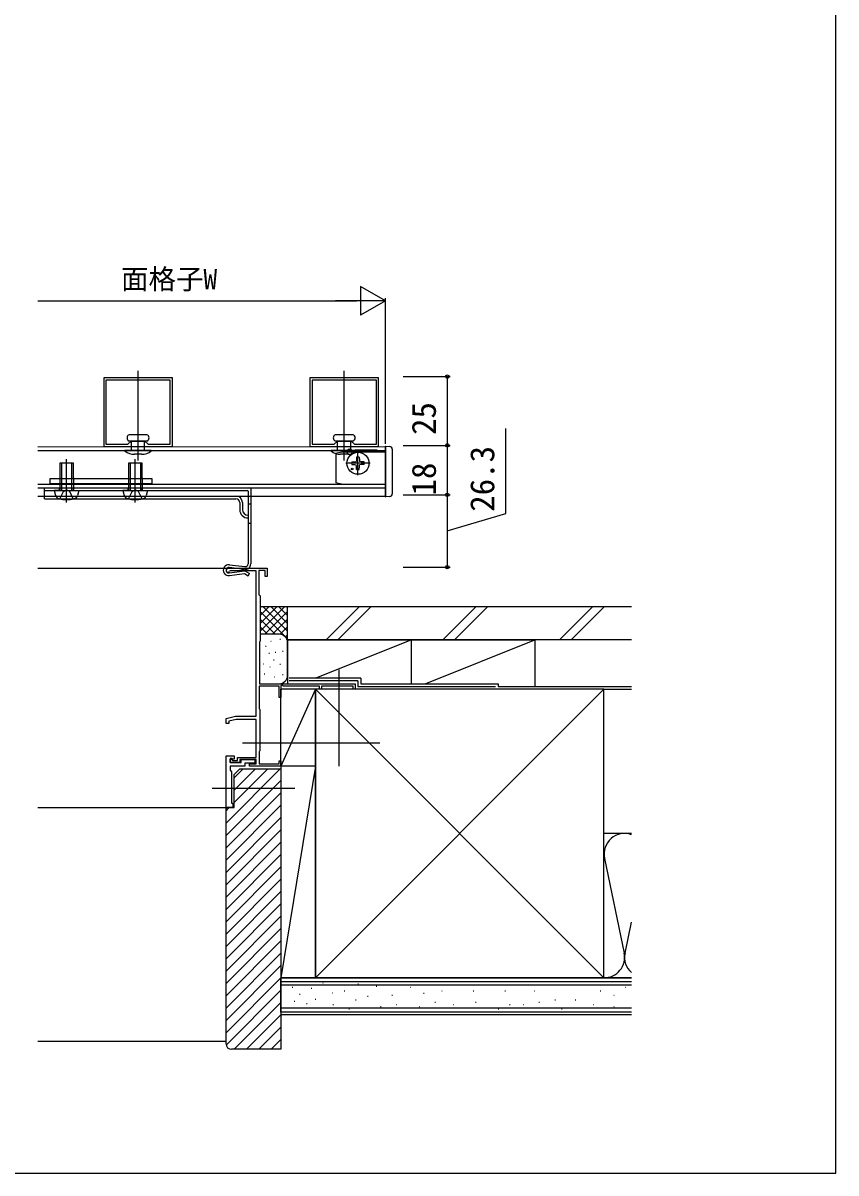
# Model space of a CAD drawing. Units: millimetres, scale not verified. Extents: x -525 to 525, y -783 to 778.
# Drawn here: x 229.2 to 525, y -782.7 to -364.3 of the extents above; entities that cross this region are included whole.
import ezdxf
from ezdxf.enums import TextEntityAlignment as Align

# ---------------------------------------------------------------- set-up
doc = ezdxf.new("R2010")
doc.units = ezdxf.units.MM
doc.header["$LTSCALE"] = 4
doc.header["$PDMODE"] = 32
doc.header["$PDSIZE"] = 2
for name, color, linetype in [('0-2_YKK_11', 7, 'Continuous'), ('0-3_YKK_11E', 7, 'Continuous'), ('0-4_YKK_12', 2, 'Continuous'), ('0-5_YKK_13', 4, 'Continuous'), ('0-7_YKK_D', 6, 'Continuous'), ('0-8_YKK_ZWAK', 7, 'Continuous'), ('0-9_YSS_K', 3, 'Continuous')]:
    doc.layers.add(name, color=color, linetype=linetype)
doc.styles.add('ＭＳ ゴシック', font='')
doc.styles.get('ＭＳ ゴシック').set_extended_font_data('MS Gothic')

msp = doc.modelspace()

# ---------------------------------------------------------------- linework, layer by layer
at = {"layer": '0-2_YKK_11'}
for points in [[(283.596, -518.4), (283.596, -493.4), (258.598, -493.4), (258.598, -518.4)], [(358.596, -518.4), (358.596, -493.4), (333.598, -493.4), (333.598, -518.4)], [(282.796, -517.6), (282.796, -494.2), (259.398, -494.2), (259.398, -517.6), (267.398, -517.6), (268.598, -516.4), (273.598, -516.4), (274.798, -517.6)], [(357.796, -517.6), (357.796, -494.2), (334.398, -494.2), (334.398, -517.6), (342.398, -517.6), (343.598, -516.4), (348.598, -516.4), (349.798, -517.6)]]:
    msp.add_lwpolyline(points, close=True, dxfattribs=at)
at = {"layer": '0-3_YKK_11E'}
for points in [[(303.797, -562.7), (318.097, -562.7), (318.097, -565.7), (317.297, -565.7), (317.297, -563.5), (315.097, -563.5), (315.097, -572.3), (315.297, -572.5), (315.497, -572.7), (315.497, -589.2), (315.397, -589.373), (315.297, -589.546), (315.297, -604.7), (350.097, -604.7), (350.097, -606.7), (349.397, -606.7), (349.397, -605.6), (337.797, -605.6), (337.797, -606.7), (337.097, -606.7), (337.097, -605.6), (323.997, -605.6), (323.397, -605.254), (323.097, -605.427), (323.097, -609.7), (322.397, -609.7), (322.397, -605.6), (315.197, -605.6), (315.197, -613.754), (315.297, -613.927), (315.397, -614.1), (315.397, -629.1), (315.297, -629.273), (315.197, -629.446), (315.197, -633.9), (322.397, -633.9), (322.397, -632.7), (323.097, -632.7), (323.097, -634.7), (311.597, -634.7)], [(314.097, -616.5), (314.097, -563.6), (304.663, -563.6), (304.404, -563.75)], [(311.597, -634.7), (311.597, -633.9), (314.097, -633.9), (314.097, -632.3), (308.097, -632.3), (308.097, -633.4), (304.597, -633.4), (304.597, -632.2), (305.097, -632.2), (305.497, -632.6), (307.297, -632.6), (307.297, -631.5), (314.097, -631.5), (314.097, -617.7), (306.733, -617.7), (304.097, -618.302), (304.097, -619.2), (303.097, -619.2), (303.097, -617.3), (306.597, -616.5), (314.097, -616.5)]]:
    msp.add_lwpolyline(points, dxfattribs=at)
msp.add_lwpolyline([(303.097, -649.7), (303.097, -630.9), (306.097, -630.9), (306.097, -632.1), (305.597, -632.1), (305.397, -631.9), (304.597, -631.9), (304.597, -633.4), (308.597, -633.4), (308.597, -632.3), (313.597, -632.3), (313.597, -633.6), (309.897, -633.6), (309.897, -634.7), (304.597, -634.7), (304.597, -636.2), (305.097, -636.7), (305.097, -648.2), (305.597, -648.2), (305.597, -649.7)], close=True, dxfattribs=at)
msp.add_arc((303.797, -563.4), 0.7, 90.00001, 330, dxfattribs=at)
at = {"layer": '0-4_YKK_12'}
for p, q in [((271.097, -520.9), (271.097, -490.9)), ((346.097, -520.9), (346.097, -490.9)), ((271.097, -523.5), (271.097, -511.4)), ((346.097, -523.5), (346.097, -511.4)), ((234.587, -518.444), (361.096, -518.479)), ((361.096, -518.479), (361.096, -536.479)), ((234.587, -519.844), (361.096, -519.879)), ((245.097, -538.735), (245.097, -522.947)), ((270.097, -538.735), (270.097, -522.947)), ((351.096, -528.879), (351.096, -520.079)), ((355.496, -524.479), (346.696, -524.479)), ((234.587, -532.044), (361.096, -532.079)), ((234.587, -533.444), (361.096, -533.479)), ((234.587, -536.444), (361.096, -536.479)), ((234.587, -562.7), (303.797, -562.7)), ((305.597, -648.4), (305.597, -648.7)), ((234.587, -649.7), (303.617, -649.7))]:
    msp.add_line(p, q, dxfattribs=at)
at = {"layer": '0-5_YKK_13'}
for p, q in [((274.338, -514.1), (267.857, -514.1)), ((349.338, -514.1), (342.857, -514.1)), ((274.338, -516.4), (267.857, -516.4)), ((268.697, -519.8), (268.697, -516.4)), ((273.497, -519.8), (273.497, -516.4)), ((349.338, -516.4), (342.857, -516.4)), ((343.697, -519.8), (343.697, -516.4)), ((348.497, -519.8), (348.497, -516.4)), ((361.096, -518.279), (361.251, -518.279)), ((361.096, -518.279), (362.649, -518.36)), ((361.096, -519.277), (361.096, -518.279)), ((266.297, -519.8), (266.297, -520)), ((275.897, -519.8), (266.297, -519.8)), ((275.897, -520), (266.297, -520)), ((272.397, -521.2), (269.797, -521.2)), ((275.897, -519.8), (275.897, -520)), ((341.297, -519.8), (341.297, -520)), ((350.897, -519.8), (341.297, -519.8)), ((350.897, -520), (341.297, -520)), ((343.096, -520.779), (345.096, -520.279)), ((343.096, -520.779), (343.096, -531.579)), ((347.397, -521.2), (344.797, -521.2)), ((345.096, -520.279), (361.096, -520.279)), ((358.096, -519.779), (350.096, -519.779)), ((350.596, -522.234), (350.577, -523.342)), ((350.897, -519.8), (350.897, -520)), ((351.596, -522.234), (351.616, -523.342)), ((358.096, -520.279), (358.096, -519.779)), ((361.096, -535.68), (361.096, -519.277)), ((363.596, -519.359), (363.596, -535.599)), ((243.255, -524.4), (243.255, -529.8)), ((246.94, -524.4), (246.94, -529.8)), ((247.597, -529.8), (247.597, -524.4)), ((268.255, -524.4), (268.255, -529.8)), ((271.94, -524.4), (271.94, -529.8)), ((272.597, -529.8), (272.597, -524.4)), ((348.851, -523.979), (349.959, -523.96)), ((348.851, -524.979), (349.959, -524.998)), ((349.959, -523.96), (350.477, -523.859)), ((349.959, -524.998), (350.477, -525.099)), ((350.577, -523.342), (350.477, -523.859)), ((350.577, -525.616), (350.477, -525.099)), ((350.596, -526.724), (350.577, -525.616)), ((351.596, -526.724), (351.616, -525.616)), ((351.616, -523.342), (351.716, -523.859)), ((351.616, -525.616), (351.716, -525.099)), ((352.233, -523.96), (351.716, -523.859)), ((352.233, -524.998), (351.716, -525.099)), ((353.341, -523.979), (352.233, -523.96)), ((353.341, -524.979), (352.233, -524.998)), ((242.597, -529.8), (242.597, -531.8)), ((243.255, -529.8), (243.255, -531.8)), ((246.94, -529.8), (246.94, -531.8)), ((247.597, -529.8), (247.597, -531.8)), ((267.597, -529.8), (267.597, -531.8)), ((268.255, -529.8), (268.255, -531.8)), ((271.94, -529.8), (271.94, -531.8)), ((272.597, -529.8), (272.597, -531.8)), ((237.097, -537.4), (237.097, -533.4)), ((237.097, -533.4), (311.797, -533.4)), ((237.097, -534.4), (310.797, -534.4)), ((242.547, -534.4), (242.547, -533.4)), ((242.597, -531.8), (242.597, -533.2)), ((242.597, -533.2), (242.597, -534.4)), ((242.597, -534.4), (247.597, -534.4)), ((243.255, -531.8), (243.255, -533.2)), ((243.255, -533.2), (243.255, -534.4)), ((246.94, -531.8), (246.94, -533.2)), ((246.94, -533.2), (246.94, -534.4)), ((247.597, -531.8), (247.597, -533.2)), ((247.597, -533.2), (247.597, -534.4)), ((247.647, -534.4), (247.647, -533.4)), ((267.547, -534.4), (267.547, -533.4)), ((267.597, -531.8), (267.597, -533.2)), ((267.597, -533.2), (267.597, -534.4)), ((267.597, -534.4), (272.597, -534.4)), ((268.255, -531.8), (268.255, -533.2)), ((268.255, -533.2), (268.255, -534.4)), ((271.94, -531.8), (271.94, -533.2)), ((271.94, -533.2), (271.94, -534.4)), ((272.597, -531.8), (272.597, -533.2)), ((272.597, -533.2), (272.597, -534.4)), ((272.647, -534.4), (272.647, -533.4)), ((311.097, -534.7), (311.097, -561.1)), ((312.097, -533.7), (312.097, -561.1)), ((345.096, -532.079), (343.096, -531.579)), ((345.096, -532.079), (361.096, -532.079)), ((237.097, -536.4), (306.697, -536.4)), ((237.097, -537.4), (306.697, -537.4)), ((308.097, -538.8), (308.097, -541.4)), ((309.097, -538.8), (309.097, -541.4)), ((312.097, -539.4), (311.097, -539.4)), ((361.096, -536.679), (361.246, -536.679)), ((312.097, -546.4), (311.097, -546.4)), ((309.859, -563.086), (304.217, -562.407)), ((304.234, -564.391), (309.98, -563.6)), ((304.336, -561.414), (309.978, -562.093)), ((309.98, -563.6), (311.597, -564.534)), ((311.097, -565.4), (311.597, -564.534)), ((344.097, -599.7), (344.097, -634.7)), ((309.097, -626.2), (359.097, -626.2)), ((298.097, -642.7), (328.097, -642.7))]:
    msp.add_line(p, q, dxfattribs=at)
for points in [[(350.096, -519.779), (350.072, -519.785), (349.998, -519.803), (349.878, -519.833), (349.714, -519.874), (349.511, -519.925), (349.272, -519.985), (349.004, -520.052), (348.714, -520.124), (348.409, -520.201), (348.096, -520.279)], [(247.597, -524.4), (242.597, -524.4), (242.597, -529.8)], [(272.597, -524.4), (267.597, -524.4), (267.597, -529.8)], [(242.597, -534.4), (240.597, -534.4), (241.084, -536.217)], [(242.647, -537.447), (243.947, -534.782), (245.097, -534.17)], [(247.547, -537.447), (246.247, -534.782), (245.097, -534.17)], [(247.597, -534.4), (249.597, -534.4), (249.111, -536.217)], [(267.597, -534.4), (265.597, -534.4), (266.084, -536.217)], [(267.647, -537.447), (268.947, -534.782), (270.097, -534.17)], [(272.547, -537.447), (271.247, -534.782), (270.097, -534.17)], [(272.597, -534.4), (274.597, -534.4), (274.111, -536.217)], [(362.649, -536.598), (361.096, -536.679), (361.096, -535.68)], [(304.37, -565.381), (309.777, -564.637), (311.097, -565.4)]]:
    msp.add_lwpolyline(points, dxfattribs=at)
msp.add_lwpolyline([(276.097, -530), (276.097, -532), (239.097, -532), (239.097, -530)], close=True, dxfattribs=at)
for centre, radius in [((351.096, -524.479), 4), ((348.975, -526.6), 0.3)]:
    msp.add_circle(centre, radius, dxfattribs=at)
for centre, radius, start, end in [((268.348, -515.25), 1.25, 113.09233, 246.90767), ((273.847, -515.25), 1.25, 293.09233, 66.90767), ((343.348, -515.25), 1.25, 113.09233, 246.90767), ((348.847, -515.25), 1.25, 293.09233, 66.90767), ((362.596, -519.359), 1, 0, 87), ((269.797, -515.496), 5.704, 232.15071, 270), ((272.397, -515.496), 5.704, 270, 307.84929), ((344.797, -515.496), 5.704, 232.15071, 270), ((347.397, -515.496), 5.704, 270, 307.84929), ((351.096, -524.479), 2.3, 77.44414, 102.55586), ((351.096, -524.479), 2.3, 167.44414, 192.55586), ((351.096, -524.479), 2.3, 257.44414, 282.55586), ((351.096, -524.479), 2.3, 347.44414, 12.55586), ((310.797, -534.7), 0.3, 0, 90), ((311.797, -533.7), 0.3, 0, 90), ((242.63, -535.803), 1.6, 195, 256.27445), ((245.097, -525.7), 12, 256.27445, 257.16143), ((245.097, -525.7), 12, 257.16143, 282.83857), ((245.097, -525.7), 12, 282.83857, 283.72555), ((247.565, -535.803), 1.6, 283.72555, 345), ((267.63, -535.803), 1.6, 195, 256.27445), ((270.097, -525.7), 12, 256.27445, 257.16143), ((270.097, -525.7), 12, 257.16143, 282.83857), ((270.097, -525.7), 12, 282.83857, 283.72555), ((272.565, -535.803), 1.6, 283.72555, 345), ((306.697, -538.8), 2.4, 0, 90), ((306.697, -538.8), 1.4, 0, 90), ((362.596, -535.599), 1, 273, 0), ((311.097, -541.4), 3, 180, 270), ((311.097, -541.4), 2, 180, 270), ((304.097, -563.4), 2, 83.14198, 277.83486), ((304.097, -563.4), 1, 83.14198, 277.83486), ((309.097, -564.4), 1, 50.07677, 145.59296), ((310.097, -561.1), 2, 263.14198, 0), ((310.097, -561.1), 1, 263.14198, 0)]:
    msp.add_arc(centre, radius, start, end, dxfattribs=at)
msp.add_point((348.096, -520.279), dxfattribs=at)
at = {"layer": '0-7_YKK_D'}
for p, q in [((361.096, -465.4), (352.003, -460.15)), ((352.003, -460.15), (352.003, -470.65)), ((361.096, -517.479), (361.096, -464.4)), ((234.587, -465.4), (350.596, -465.4)), ((361.096, -465.4), (342.91, -465.4)), ((361.096, -465.4), (352.003, -470.65)), ((367.567, -492.976), (384.596, -492.976)), ((383.596, -492.976), (383.596, -517.976)), ((367.567, -517.976), (384.596, -517.976)), ((367.567, -517.976), (384.596, -517.976)), ((383.596, -517.976), (383.596, -535.976)), ((367.567, -535.976), (384.596, -535.976)), ((367.567, -535.976), (384.596, -535.976)), ((383.596, -535.976), (383.596, -562.276)), ((367.567, -562.276), (384.596, -562.276))]:
    msp.add_line(p, q, dxfattribs=at)
msp.add_lwpolyline([(383.596, -549.126), (404.846, -542.751), (404.846, -511.796)], dxfattribs=at)
for centre in [(383.596, -492.976), (383.596, -517.976), (383.596, -517.976), (383.596, -535.976), (383.596, -535.976), (383.596, -562.276)]:
    msp.add_circle(centre, 0.637, dxfattribs=at)
at = {"layer": '0-8_YKK_ZWAK'}
msp.add_lwpolyline([(-525, -782.7), (525, -782.7), (525, 747.3)], dxfattribs=at)
at = {"layer": '0-9_YSS_K'}
for p, q in [((325.497, -576.7), (315.497, -576.7)), ((315.497, -585.558), (324.355, -576.7)), ((315.497, -582.729), (321.527, -576.7)), ((315.497, -579.901), (318.698, -576.7)), ((315.497, -577.073), (315.87, -576.7)), ((316.64, -576.7), (325.497, -585.558)), ((319.468, -576.7), (325.497, -582.729)), ((322.296, -576.7), (325.497, -579.901)), ((325.125, -576.7), (325.497, -577.073)), ((325.497, -589.7), (325.497, -576.7)), ((450.597, -576.7), (325.497, -576.7)), ((339.54, -588.7), (351.54, -576.7)), ((355.782, -576.7), (343.782, -588.7)), ((381.966, -588.7), (393.966, -576.7)), ((386.209, -588.7), (398.209, -576.7)), ((424.392, -588.7), (436.392, -576.7)), ((428.635, -588.7), (440.635, -576.7)), ((315.497, -578.386), (325.497, -588.386)), ((315.497, -581.215), (320.983, -586.7)), ((317.184, -586.7), (325.497, -578.386)), ((320.012, -586.7), (325.497, -581.215)), ((315.497, -584.043), (318.172, -586.718)), ((322.823, -586.718), (325.497, -584.043)), ((322.497, -586.7), (315.497, -586.7)), ((319.354, -589.195), (319.554, -589.195)), ((322.692, -588.528), (322.892, -588.528)), ((324.703, -587.666), (325.497, -586.872)), ((325.497, -588.7), (325.497, -604.7)), ((325.497, -588.7), (370.497, -588.7)), ((325.497, -601.7), (325.497, -589.7)), ((335.497, -602.7), (370.497, -588.7)), ((370.497, -588.7), (370.497, -604.7)), ((370.497, -588.7), (370.497, -604.7)), ((370.497, -588.7), (415.497, -588.7)), ((375.497, -604.7), (415.497, -588.7)), ((415.497, -588.7), (415.497, -605.7)), ((317.498, -591.026), (317.698, -591.026)), ((318.687, -593.535), (318.887, -593.535)), ((321.023, -593.201), (321.223, -593.201)), ((323.694, -592.867), (323.894, -592.867)), ((316.714, -597.455), (316.914, -597.455)), ((320.42, -595.994), (320.62, -595.994)), ((322.692, -597.541), (322.892, -597.541)), ((317.018, -601.049), (317.218, -601.049)), ((319.02, -598.542), (319.22, -598.542)), ((320.69, -602.214), (320.889, -602.214)), ((323.694, -601.382), (323.894, -601.382)), ((352.097, -602.7), (326.097, -602.7)), ((351.097, -603.7), (326.097, -603.7)), ((402.097, -604.7), (402.097, -605.7)), ((402.097, -605.7), (450.597, -605.7)), ((335.597, -606.7), (323.097, -606.7)), ((323.097, -634.7), (323.097, -606.7)), ((335.597, -606.7), (323.097, -634.7)), ((370.497, -606.7), (325.497, -606.7)), ((335.597, -634.7), (335.597, -606.7)), ((335.597, -711.7), (440.597, -606.7)), ((335.597, -606.7), (440.597, -711.7)), ((415.497, -606.7), (370.497, -606.7)), ((440.597, -606.7), (450.597, -606.7)), ((303.097, -655.388), (322.784, -635.7)), ((306.097, -638.917), (309.314, -635.7)), ((306.097, -643.407), (313.804, -635.7)), ((306.097, -647.897), (318.294, -635.7)), ((335.597, -634.7), (323.097, -634.7)), ((335.597, -634.7), (323.097, -711.7)), ((335.597, -711.7), (335.597, -634.7)), ((303.097, -659.878), (323.097, -639.878)), ((303.097, -664.368), (323.097, -644.368)), ((303.097, -668.858), (323.097, -648.858)), ((303.097, -650.22), (303.617, -649.7)), ((303.097, -650.897), (304.294, -649.7)), ((303.097, -673.348), (323.097, -653.348)), ((303.097, -677.838), (323.097, -657.838)), ((450.597, -659.2), (440.597, -659.2)), ((303.097, -682.328), (323.097, -662.328)), ((303.097, -686.818), (323.097, -666.818)), ((440.755, -668.232), (447.939, -702.668)), ((303.097, -691.309), (323.097, -671.309)), ((303.097, -695.799), (323.097, -675.799)), ((303.097, -700.289), (323.097, -680.289)), ((303.097, -704.779), (323.097, -684.779)), ((303.097, -709.269), (323.097, -689.269)), ((303.097, -713.759), (323.097, -693.759)), ((448.255, -702.668), (450.597, -691.442)), ((303.097, -718.249), (323.097, -698.249)), ((303.097, -722.74), (323.097, -702.74)), ((303.097, -727.23), (323.097, -707.23)), ((303.097, -731.72), (323.097, -711.72)), ((450.597, -711.7), (323.097, -711.7)), ((323.097, -724.2), (323.097, -711.7)), ((450.597, -713.2), (323.097, -713.2)), ((323.097, -714.2), (450.597, -714.2)), ((327.213, -715.148), (327.413, -715.148)), ((334.09, -715.439), (334.29, -715.439)), ((338.281, -713.53), (338.481, -713.53)), ((351.078, -713.919), (351.278, -713.919)), ((357.705, -714.699), (357.905, -714.699)), ((361.796, -714.266), (361.996, -714.266)), ((370.037, -715.09), (370.237, -715.09)), ((386.52, -714.266), (386.72, -714.266)), ((398.814, -714.266), (399.014, -714.266)), ((409.528, -714.266), (409.728, -714.266)), ((422.715, -714.266), (422.915, -714.266)), ((431.781, -714.266), (431.981, -714.266)), ((440.597, -711.7), (450.597, -711.7)), ((448.264, -715.09), (448.464, -715.09)), ((303.15, -736.157), (323.097, -716.21)), ((329.889, -717.679), (330.089, -717.679)), ((335.552, -719.487), (335.752, -719.487)), ((341.789, -717.148), (341.989, -717.148)), ((346.137, -716.414), (346.337, -716.414)), ((354.586, -718.317), (354.786, -718.317)), ((363.444, -718.062), (363.644, -718.062)), ((374.982, -717.238), (375.182, -717.238)), ((381.575, -716.414), (381.775, -716.414)), ((393.045, -716.414), (393.245, -716.414)), ((404.583, -716.414), (404.783, -716.414)), ((415.297, -716.414), (415.497, -716.414)), ((439.198, -716.414), (439.398, -716.414)), ((444.143, -718.062), (444.343, -718.062)), ((306.097, -737.7), (323.097, -720.7)), ((450.597, -722.7), (323.097, -722.7)), ((327.928, -720.2), (328.128, -720.2)), ((332.41, -721.041), (332.61, -721.041)), ((339.06, -722.605), (339.26, -722.605)), ((342.016, -721.359), (342.216, -721.359)), ((347.785, -723.007), (347.985, -723.007)), ((350.257, -719.711), (350.457, -719.711)), ((354.397, -722.605), (354.597, -722.605)), ((359.323, -722.183), (359.523, -722.183)), ((365.092, -721.359), (365.292, -721.359)), ((373.334, -722.183), (373.534, -722.183)), ((379.103, -720.535), (379.303, -720.535)), ((385.696, -721.359), (385.896, -721.359)), ((393.869, -720.535), (394.069, -720.535)), ((402.111, -723.007), (402.311, -723.007)), ((406.232, -721.359), (406.432, -721.359)), ((411.177, -721.359), (411.377, -721.359)), ((416.946, -720.535), (417.146, -720.535)), ((422.715, -719.711), (422.915, -719.711)), ((425.187, -723.007), (425.387, -723.007)), ((430.132, -719.711), (430.332, -719.711)), ((436.726, -721.359), (436.926, -721.359)), ((444.143, -722.183), (444.343, -722.183)), ((310.587, -737.7), (323.097, -725.19)), ((450.597, -724.2), (323.097, -724.2)), ((450.597, -725.2), (323.097, -725.2)), ((315.077, -737.7), (323.097, -729.68)), ((234.587, -734.7), (303.097, -734.7)), ((319.567, -737.7), (323.097, -734.17))]:
    msp.add_line(p, q, dxfattribs=at)
for points in [[(450.597, -588.7), (325.497, -588.7), (325.497, -576.7)], [(351.097, -603.7), (351.097, -605.7), (401.097, -605.7)], [(352.097, -602.7), (352.097, -604.7), (402.097, -604.7)], [(303.097, -735.7), (303.097, -649.7), (306.097, -649.7), (306.097, -637.7), (308.097, -635.7), (323.097, -635.7)], [(323.097, -635.7), (323.097, -737.7), (305.097, -737.7)], [(335.597, -634.7), (323.097, -634.7), (323.097, -711.7), (335.597, -711.7)]]:
    msp.add_lwpolyline(points, dxfattribs=at)
msp.add_lwpolyline([(440.597, -711.7), (440.597, -606.7), (335.597, -606.7), (335.597, -711.7)], close=True, dxfattribs=at)
for centre, radius, start, end in [((322.497, -589.7), 3, 0, 90), ((322.497, -601.7), 3, 270, 0), ((448.097, -666.7), 7.5, 70.52868, 191.78353), ((440.597, -704.2), 7.5, 270, 11.78353), ((455.597, -704.2), 7.5, 168.21646, 228.18984), ((305.097, -735.7), 2, 180.00002, 270)]:
    msp.add_arc(centre, radius, start, end, dxfattribs=at)

# ---------------------------------------------------------------- texts
at = {"layer": '0-7_YKK_D', "style": 'ＭＳ ゴシック'}
msp.add_text('面格子W', height=7.331, dxfattribs=at).set_placement((264.893, -463.35), align=Align.BOTTOM_LEFT)
for s, p in [('25', (382.096, -514.203)), ('26.3', (403.346, -542.137)), ('18', (382.096, -536.215))]:
    msp.add_text(s, height=8.798, rotation=90, dxfattribs=at).set_placement(p, align=Align.BOTTOM_LEFT)

doc.saveas('drawing.dxf')
